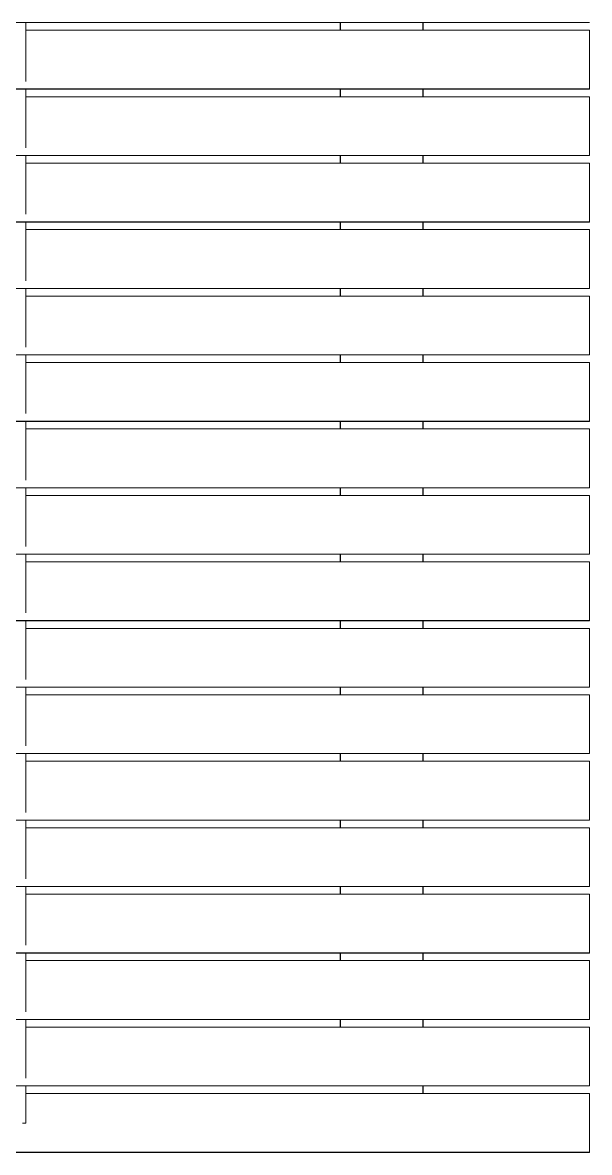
# Model space of a CAD drawing. Header units: millimetres. Extents: x 14397 to 67587, y -11631 to -8348.
# Drawn here: x 65453 to 65794, y -10806 to -10126 of the extents above; entities that cross this region are included whole.
import ezdxf

# ---------------------------------------------------------------- set-up
doc = ezdxf.new("R2010")
doc.units = ezdxf.units.MM
doc.header["$MEASUREMENT"] = 0
doc.linetypes.add('Wipeout_Contour', pattern=[1000, 0, -1000])
doc.layers.add('NewA-Ee_25_10-M_WallsExternal', color=7, linetype='Continuous')
doc.layers.add('NewA-Ee_40_20-M_GeneralFFAndEInternalFixed', color=7, linetype='Continuous')

# ---------------------------------------------------------------- blocks, each defined once
blk = doc.blocks.new('Section Elem_107_11', base_point=(55434.36, -115430.84))
at = {"color": 254, "linetype": 'Wipeout_Contour', "lineweight": 0, "ltscale": 265782.993477}
blk.add_wipeout([(65644.36, -10125.54), (65644.36, -10130.12), (65694.36, -10130.12), (65694.36, -10125.54)], dxfattribs=at).dxf.layer = 'NewA-Ee_25_10-M_WallsExternal'
at = {"color": 254, "linetype": 'Wipeout_Contour', "lineweight": 0, "ltscale": 265807.428124}
blk.add_wipeout([(65644.36, -10170.12), (65694.36, -10170.12), (65694.36, -10165.54), (65644.36, -10165.54)], dxfattribs=at).dxf.layer = 'NewA-Ee_25_10-M_WallsExternal'
at = {"color": 254, "linetype": 'Wipeout_Contour', "lineweight": 0, "ltscale": 265831.956827}
blk.add_wipeout([(65644.36, -10205.54), (65644.36, -10210.12), (65694.36, -10210.12), (65694.36, -10205.54)], dxfattribs=at).dxf.layer = 'NewA-Ee_25_10-M_WallsExternal'
at = {"color": 254, "linetype": 'Wipeout_Contour', "lineweight": 0, "ltscale": 265856.579566}
blk.add_wipeout([(65644.36, -10250.12), (65694.36, -10250.12), (65694.36, -10245.54), (65644.36, -10245.54)], dxfattribs=at).dxf.layer = 'NewA-Ee_25_10-M_WallsExternal'
at = {"color": 254, "linetype": 'Wipeout_Contour', "lineweight": 0, "ltscale": 265881.296308}
blk.add_wipeout([(65644.36, -10290.12), (65694.36, -10290.12), (65694.36, -10285.54), (65644.36, -10285.54)], dxfattribs=at).dxf.layer = 'NewA-Ee_25_10-M_WallsExternal'
at = {"color": 254, "linetype": 'Wipeout_Contour', "lineweight": 0, "ltscale": 265906.10702}
blk.add_wipeout([(65644.36, -10330.12), (65694.36, -10330.12), (65694.36, -10325.54), (65644.36, -10325.54)], dxfattribs=at).dxf.layer = 'NewA-Ee_25_10-M_WallsExternal'
at = {"color": 254, "linetype": 'Wipeout_Contour', "lineweight": 0, "ltscale": 265931.01169}
blk.add_wipeout([(65644.36, -10365.54), (65644.36, -10370.12), (65694.36, -10370.12), (65694.36, -10365.54)], dxfattribs=at).dxf.layer = 'NewA-Ee_25_10-M_WallsExternal'
at = {"color": 254, "linetype": 'Wipeout_Contour', "lineweight": 0, "ltscale": 265956.010284}
blk.add_wipeout([(65644.36, -10410.12), (65694.36, -10410.12), (65694.36, -10405.54), (65644.36, -10405.54)], dxfattribs=at).dxf.layer = 'NewA-Ee_25_10-M_WallsExternal'
at = {"color": 254, "linetype": 'Wipeout_Contour', "lineweight": 0, "ltscale": 265981.10277}
blk.add_wipeout([(65644.36, -10445.54), (65644.36, -10450.12), (65694.36, -10450.12), (65694.36, -10445.54)], dxfattribs=at).dxf.layer = 'NewA-Ee_25_10-M_WallsExternal'
at = {"color": 254, "linetype": 'Wipeout_Contour', "lineweight": 0, "ltscale": 266006.289134}
blk.add_wipeout([(65644.36, -10490.12), (65694.36, -10490.12), (65694.36, -10485.54), (65644.36, -10485.54)], dxfattribs=at).dxf.layer = 'NewA-Ee_25_10-M_WallsExternal'
at = {"color": 254, "linetype": 'Wipeout_Contour', "lineweight": 0, "ltscale": 266031.569336}
blk.add_wipeout([(65644.36, -10525.54), (65644.36, -10530.12), (65694.36, -10530.12), (65694.36, -10525.54)], dxfattribs=at).dxf.layer = 'NewA-Ee_25_10-M_WallsExternal'
at = {"color": 254, "linetype": 'Wipeout_Contour', "lineweight": 0, "ltscale": 266056.943356}
blk.add_wipeout([(65644.36, -10565.54), (65644.36, -10570.12), (65694.36, -10570.12), (65694.36, -10565.54)], dxfattribs=at).dxf.layer = 'NewA-Ee_25_10-M_WallsExternal'
at = {"color": 254, "linetype": 'Wipeout_Contour', "lineweight": 0, "ltscale": 266082.411167}
blk.add_wipeout([(65644.36, -10605.54), (65644.36, -10610.12), (65694.36, -10610.12), (65694.36, -10605.54)], dxfattribs=at).dxf.layer = 'NewA-Ee_25_10-M_WallsExternal'
at = {"color": 254, "linetype": 'Wipeout_Contour', "lineweight": 0, "ltscale": 266107.972748}
blk.add_wipeout([(65644.36, -10645.54), (65644.36, -10650.12), (65694.36, -10650.12), (65694.36, -10645.54)], dxfattribs=at).dxf.layer = 'NewA-Ee_25_10-M_WallsExternal'
at = {"color": 254, "linetype": 'Wipeout_Contour', "lineweight": 0, "ltscale": 266133.628067}
blk.add_wipeout([(65644.36, -10685.54), (65644.36, -10690.12), (65694.36, -10690.12), (65694.36, -10685.54)], dxfattribs=at).dxf.layer = 'NewA-Ee_25_10-M_WallsExternal'
at = {"color": 254, "linetype": 'Wipeout_Contour', "lineweight": 0, "ltscale": 266159.377089}
blk.add_wipeout([(65644.36, -10725.54), (65644.36, -10730.12), (65694.36, -10730.12), (65694.36, -10725.54)], dxfattribs=at).dxf.layer = 'NewA-Ee_25_10-M_WallsExternal'
at = {"color": 254, "linetype": 'Wipeout_Contour', "lineweight": 0, "ltscale": 265812.219365}
blk.add_wipeout([(65455.36, -10765.54), (65455.36, -10770.12), (65694.36, -10770.12), (65694.36, -10765.54)], dxfattribs=at).dxf.layer = 'NewA-Ee_25_10-M_WallsExternal'
at = {"layer": 'NewA-Ee_25_10-M_WallsExternal', "linetype": 'Continuous'}
for p, q in [((65694.36, -10130.12), (65694.36, -10125.54)), ((65694.36, -10170.12), (65694.36, -10165.54)), ((65694.36, -10210.12), (65694.36, -10205.54)), ((65694.36, -10250.12), (65694.36, -10245.54)), ((65694.36, -10290.12), (65694.36, -10285.54)), ((65694.36, -10330.12), (65694.36, -10325.54)), ((65694.36, -10370.12), (65694.36, -10365.54)), ((65694.36, -10410.12), (65694.36, -10405.54)), ((65694.36, -10450.12), (65694.36, -10445.54)), ((65694.36, -10490.12), (65694.36, -10485.54)), ((65694.36, -10530.12), (65694.36, -10525.54)), ((65694.36, -10570.12), (65694.36, -10565.54)), ((65694.36, -10610.12), (65694.36, -10605.54)), ((65694.36, -10650.12), (65694.36, -10645.54)), ((65694.36, -10690.12), (65694.36, -10685.54)), ((65694.36, -10730.12), (65694.36, -10725.54)), ((65694.36, -10770.12), (65694.36, -10765.54))]:
    blk.add_line(p, q, dxfattribs=at)
at = {"color": 254, "linetype": 'Wipeout_Contour', "lineweight": 0, "ltscale": 265310.594879}
blk.add_wipeout([(65455.36, -10130.12), (65644.36, -10130.12), (65644.36, -10125.54), (65455.36, -10125.54)], dxfattribs=at).dxf.layer = 'NewA-Ee_25_10-M_WallsExternal'
at = {"color": 254, "linetype": 'Wipeout_Contour', "lineweight": 0, "ltscale": 265335.073078}
blk.add_wipeout([(65455.36, -10170.12), (65644.36, -10170.12), (65644.36, -10165.54), (65455.36, -10165.54)], dxfattribs=at).dxf.layer = 'NewA-Ee_25_10-M_WallsExternal'
at = {"color": 254, "linetype": 'Wipeout_Contour', "lineweight": 0, "ltscale": 265359.645496}
blk.add_wipeout([(65644.36, -10205.54), (65455.36, -10205.54), (65455.36, -10210.12), (65644.36, -10210.12)], dxfattribs=at).dxf.layer = 'NewA-Ee_25_10-M_WallsExternal'
at = {"color": 254, "linetype": 'Wipeout_Contour', "lineweight": 0, "ltscale": 265384.312096}
blk.add_wipeout([(65455.36, -10250.12), (65644.36, -10250.12), (65644.36, -10245.54), (65455.36, -10245.54)], dxfattribs=at).dxf.layer = 'NewA-Ee_25_10-M_WallsExternal'
at = {"color": 254, "linetype": 'Wipeout_Contour', "lineweight": 0, "ltscale": 265409.072863}
blk.add_wipeout([(65455.36, -10290.12), (65644.36, -10290.12), (65644.36, -10285.54), (65455.36, -10285.54)], dxfattribs=at).dxf.layer = 'NewA-Ee_25_10-M_WallsExternal'
at = {"color": 254, "linetype": 'Wipeout_Contour', "lineweight": 0, "ltscale": 265433.927771}
blk.add_wipeout([(65455.36, -10330.12), (65644.36, -10330.12), (65644.36, -10325.54), (65455.36, -10325.54)], dxfattribs=at).dxf.layer = 'NewA-Ee_25_10-M_WallsExternal'
at = {"color": 254, "linetype": 'Wipeout_Contour', "lineweight": 0, "ltscale": 265458.876781}
blk.add_wipeout([(65644.36, -10365.54), (65455.36, -10365.54), (65455.36, -10370.12), (65644.36, -10370.12)], dxfattribs=at).dxf.layer = 'NewA-Ee_25_10-M_WallsExternal'
at = {"color": 254, "linetype": 'Wipeout_Contour', "lineweight": 0, "ltscale": 265483.919877}
blk.add_wipeout([(65455.36, -10410.12), (65644.36, -10410.12), (65644.36, -10405.54), (65455.36, -10405.54)], dxfattribs=at).dxf.layer = 'NewA-Ee_25_10-M_WallsExternal'
at = {"color": 254, "linetype": 'Wipeout_Contour', "lineweight": 0, "ltscale": 265509.057026}
blk.add_wipeout([(65644.36, -10445.54), (65455.36, -10445.54), (65455.36, -10450.12), (65644.36, -10450.12)], dxfattribs=at).dxf.layer = 'NewA-Ee_25_10-M_WallsExternal'
at = {"color": 254, "linetype": 'Wipeout_Contour', "lineweight": 0, "ltscale": 265534.288208}
blk.add_wipeout([(65644.36, -10485.54), (65455.36, -10485.54), (65455.36, -10490.12), (65644.36, -10490.12)], dxfattribs=at).dxf.layer = 'NewA-Ee_25_10-M_WallsExternal'
at = {"color": 254, "linetype": 'Wipeout_Contour', "lineweight": 0, "ltscale": 265559.61339}
blk.add_wipeout([(65644.36, -10525.54), (65455.36, -10525.54), (65455.36, -10530.12), (65644.36, -10530.12)], dxfattribs=at).dxf.layer = 'NewA-Ee_25_10-M_WallsExternal'
at = {"color": 254, "linetype": 'Wipeout_Contour', "lineweight": 0, "ltscale": 265585.032558}
blk.add_wipeout([(65455.36, -10565.54), (65455.36, -10570.12), (65644.36, -10570.12), (65644.36, -10565.54)], dxfattribs=at).dxf.layer = 'NewA-Ee_25_10-M_WallsExternal'
at = {"color": 254, "linetype": 'Wipeout_Contour', "lineweight": 0, "ltscale": 265610.545626}
blk.add_wipeout([(65455.36, -10610.12), (65644.36, -10610.12), (65644.36, -10605.54), (65455.36, -10605.54)], dxfattribs=at).dxf.layer = 'NewA-Ee_25_10-M_WallsExternal'
at = {"color": 254, "linetype": 'Wipeout_Contour', "lineweight": 0, "ltscale": 265636.152658}
blk.add_wipeout([(65455.36, -10650.12), (65644.36, -10650.12), (65644.36, -10645.54), (65455.36, -10645.54)], dxfattribs=at).dxf.layer = 'NewA-Ee_25_10-M_WallsExternal'
at = {"color": 254, "linetype": 'Wipeout_Contour', "lineweight": 0, "ltscale": 265661.85359}
blk.add_wipeout([(65455.36, -10690.12), (65644.36, -10690.12), (65644.36, -10685.54), (65455.36, -10685.54)], dxfattribs=at).dxf.layer = 'NewA-Ee_25_10-M_WallsExternal'
at = {"color": 254, "linetype": 'Wipeout_Contour', "lineweight": 0, "ltscale": 265687.648382}
blk.add_wipeout([(65455.36, -10730.12), (65644.36, -10730.12), (65644.36, -10725.54), (65455.36, -10725.54)], dxfattribs=at).dxf.layer = 'NewA-Ee_25_10-M_WallsExternal'
at = {"layer": 'NewA-Ee_25_10-M_WallsExternal', "linetype": 'Continuous'}
for p, q in [((65644.36, -10125.54), (65644.36, -10130.12)), ((65644.36, -10165.54), (65644.36, -10170.12)), ((65644.36, -10205.54), (65644.36, -10210.12)), ((65644.36, -10245.54), (65644.36, -10250.12)), ((65644.36, -10285.54), (65644.36, -10290.12)), ((65644.36, -10325.54), (65644.36, -10330.12)), ((65644.36, -10365.54), (65644.36, -10370.12)), ((65644.36, -10405.54), (65644.36, -10410.12)), ((65644.36, -10445.54), (65644.36, -10450.12)), ((65644.36, -10485.54), (65644.36, -10490.12)), ((65644.36, -10525.54), (65644.36, -10530.12)), ((65644.36, -10565.54), (65644.36, -10570.12)), ((65644.36, -10605.54), (65644.36, -10610.12)), ((65644.36, -10645.54), (65644.36, -10650.12)), ((65644.36, -10685.54), (65644.36, -10690.12)), ((65644.36, -10725.54), (65644.36, -10730.12))]:
    blk.add_line(p, q, dxfattribs=at)
blk = doc.blocks.new('Section Elem_111_11', base_point=(55434.36, -115430.84))
at = {"color": 254, "linetype": 'Wipeout_Contour', "lineweight": 0, "ltscale": 264945.587754}
blk.add_wipeout([(65454.86, -10161.73), (65455.36, -10160.87), (65455.36, -10125.54), (65454.86, -10125.54)], dxfattribs=at).dxf.layer = 'NewA-Ee_40_20-M_GeneralFFAndEInternalFixed'
at = {"color": 254, "linetype": 'Wipeout_Contour', "lineweight": 0, "ltscale": 264970.137266}
blk.add_wipeout([(65454.86, -10201.73), (65455.36, -10200.87), (65455.36, -10165.54), (65454.86, -10165.54)], dxfattribs=at).dxf.layer = 'NewA-Ee_40_20-M_GeneralFFAndEInternalFixed'
at = {"color": 254, "linetype": 'Wipeout_Contour', "lineweight": 0, "ltscale": 264994.781107}
blk.add_wipeout([(65454.86, -10205.54), (65454.86, -10241.73), (65455.36, -10240.87), (65455.36, -10205.54)], dxfattribs=at).dxf.layer = 'NewA-Ee_40_20-M_GeneralFFAndEInternalFixed'
at = {"color": 254, "linetype": 'Wipeout_Contour', "lineweight": 0, "ltscale": 265019.519253}
blk.add_wipeout([(65455.36, -10245.54), (65454.86, -10245.54), (65454.86, -10281.73), (65455.36, -10280.87)], dxfattribs=at).dxf.layer = 'NewA-Ee_40_20-M_GeneralFFAndEInternalFixed'
at = {"color": 254, "linetype": 'Wipeout_Contour', "lineweight": 0, "ltscale": 265044.351677}
blk.add_wipeout([(65454.86, -10285.54), (65454.86, -10321.73), (65455.36, -10320.87), (65455.36, -10285.54)], dxfattribs=at).dxf.layer = 'NewA-Ee_40_20-M_GeneralFFAndEInternalFixed'
at = {"color": 254, "linetype": 'Wipeout_Contour', "lineweight": 0, "ltscale": 265069.278364}
blk.add_wipeout([(65454.86, -10361.73), (65455.36, -10360.87), (65455.36, -10325.54), (65454.86, -10325.54)], dxfattribs=at).dxf.layer = 'NewA-Ee_40_20-M_GeneralFFAndEInternalFixed'
at = {"color": 254, "linetype": 'Wipeout_Contour', "lineweight": 0, "ltscale": 265094.299266}
blk.add_wipeout([(65454.86, -10365.54), (65454.86, -10401.73), (65455.36, -10400.87), (65455.36, -10365.54)], dxfattribs=at).dxf.layer = 'NewA-Ee_40_20-M_GeneralFFAndEInternalFixed'
at = {"color": 254, "linetype": 'Wipeout_Contour', "lineweight": 0, "ltscale": 265119.41437}
blk.add_wipeout([(65454.86, -10405.54), (65454.86, -10441.73), (65455.36, -10440.87), (65455.36, -10405.54)], dxfattribs=at).dxf.layer = 'NewA-Ee_40_20-M_GeneralFFAndEInternalFixed'
at = {"color": 254, "linetype": 'Wipeout_Contour', "lineweight": 0, "ltscale": 265144.623643}
blk.add_wipeout([(65454.86, -10481.73), (65455.36, -10480.87), (65455.36, -10445.54), (65454.86, -10445.54)], dxfattribs=at).dxf.layer = 'NewA-Ee_40_20-M_GeneralFFAndEInternalFixed'
at = {"color": 254, "linetype": 'Wipeout_Contour', "lineweight": 0, "ltscale": 265169.927062}
blk.add_wipeout([(65454.86, -10521.73), (65455.36, -10520.87), (65455.36, -10485.54), (65454.86, -10485.54)], dxfattribs=at).dxf.layer = 'NewA-Ee_40_20-M_GeneralFFAndEInternalFixed'
at = {"color": 254, "linetype": 'Wipeout_Contour', "lineweight": 0, "ltscale": 265195.324598}
blk.add_wipeout([(65454.86, -10561.73), (65455.36, -10560.87), (65455.36, -10525.54), (65454.86, -10525.54)], dxfattribs=at).dxf.layer = 'NewA-Ee_40_20-M_GeneralFFAndEInternalFixed'
at = {"color": 254, "linetype": 'Wipeout_Contour', "lineweight": 0, "ltscale": 265220.816237}
blk.add_wipeout([(65454.86, -10601.73), (65455.36, -10600.87), (65455.36, -10565.54), (65454.86, -10565.54)], dxfattribs=at).dxf.layer = 'NewA-Ee_40_20-M_GeneralFFAndEInternalFixed'
at = {"color": 254, "linetype": 'Wipeout_Contour', "lineweight": 0, "ltscale": 265246.401881}
blk.add_wipeout([(65454.86, -10605.54), (65454.86, -10641.73), (65455.36, -10640.87), (65455.36, -10605.54)], dxfattribs=at).dxf.layer = 'NewA-Ee_40_20-M_GeneralFFAndEInternalFixed'
at = {"color": 254, "linetype": 'Wipeout_Contour', "lineweight": 0, "ltscale": 265272.081613}
blk.add_wipeout([(65454.86, -10645.54), (65454.86, -10681.73), (65455.36, -10680.87), (65455.36, -10645.54)], dxfattribs=at).dxf.layer = 'NewA-Ee_40_20-M_GeneralFFAndEInternalFixed'
at = {"color": 254, "linetype": 'Wipeout_Contour', "lineweight": 0, "ltscale": 265297.855352}
blk.add_wipeout([(65454.86, -10685.54), (65454.86, -10721.73), (65455.36, -10720.87), (65455.36, -10685.54)], dxfattribs=at).dxf.layer = 'NewA-Ee_40_20-M_GeneralFFAndEInternalFixed'
at = {"color": 254, "linetype": 'Wipeout_Contour', "lineweight": 0, "ltscale": 265323.723073}
blk.add_wipeout([(65454.86, -10725.54), (65454.86, -10761.73), (65455.36, -10760.87), (65455.36, -10725.54)], dxfattribs=at).dxf.layer = 'NewA-Ee_40_20-M_GeneralFFAndEInternalFixed'
at = {"color": 254, "linetype": 'Wipeout_Contour', "lineweight": 0, "ltscale": 265345.316842}
blk.add_wipeout([(65454.86, -10765.54), (65454.86, -10787.87), (65455.36, -10787.87), (65455.36, -10765.54)], dxfattribs=at).dxf.layer = 'NewA-Ee_40_20-M_GeneralFFAndEInternalFixed'
at = {"color": 254, "linetype": 'Wipeout_Contour', "lineweight": 0, "ltscale": 264939.658524}
blk.add_wipeout([(65453.36, -10125.54), (65453.36, -10160.87), (65453.86, -10161.73), (65453.86, -10125.54)], dxfattribs=at).dxf.layer = 'NewA-Ee_40_20-M_GeneralFFAndEInternalFixed'
at = {"color": 254, "linetype": 'Wipeout_Contour', "lineweight": 0, "ltscale": 264964.208586}
blk.add_wipeout([(65453.36, -10165.54), (65453.36, -10200.87), (65453.86, -10201.73), (65453.86, -10165.54)], dxfattribs=at).dxf.layer = 'NewA-Ee_40_20-M_GeneralFFAndEInternalFixed'
at = {"color": 254, "linetype": 'Wipeout_Contour', "lineweight": 0, "ltscale": 264988.852978}
blk.add_wipeout([(65453.36, -10240.87), (65453.86, -10241.73), (65453.86, -10205.54), (65453.36, -10205.54)], dxfattribs=at).dxf.layer = 'NewA-Ee_40_20-M_GeneralFFAndEInternalFixed'
at = {"color": 254, "linetype": 'Wipeout_Contour', "lineweight": 0, "ltscale": 265013.591677}
blk.add_wipeout([(65453.86, -10245.54), (65453.36, -10245.54), (65453.36, -10280.87), (65453.86, -10281.73)], dxfattribs=at).dxf.layer = 'NewA-Ee_40_20-M_GeneralFFAndEInternalFixed'
at = {"color": 254, "linetype": 'Wipeout_Contour', "lineweight": 0, "ltscale": 265038.424657}
blk.add_wipeout([(65453.86, -10285.54), (65453.36, -10285.54), (65453.36, -10320.87), (65453.86, -10321.73)], dxfattribs=at).dxf.layer = 'NewA-Ee_40_20-M_GeneralFFAndEInternalFixed'
at = {"color": 254, "linetype": 'Wipeout_Contour', "lineweight": 0, "ltscale": 265063.351897}
blk.add_wipeout([(65453.36, -10325.54), (65453.36, -10360.87), (65453.86, -10361.73), (65453.86, -10325.54)], dxfattribs=at).dxf.layer = 'NewA-Ee_40_20-M_GeneralFFAndEInternalFixed'
at = {"color": 254, "linetype": 'Wipeout_Contour', "lineweight": 0, "ltscale": 265088.373362}
blk.add_wipeout([(65453.36, -10400.87), (65453.86, -10401.73), (65453.86, -10365.54), (65453.36, -10365.54)], dxfattribs=at).dxf.layer = 'NewA-Ee_40_20-M_GeneralFFAndEInternalFixed'
at = {"color": 254, "linetype": 'Wipeout_Contour', "lineweight": 0, "ltscale": 265113.489028}
blk.add_wipeout([(65453.36, -10440.87), (65453.86, -10441.73), (65453.86, -10405.54), (65453.36, -10405.54)], dxfattribs=at).dxf.layer = 'NewA-Ee_40_20-M_GeneralFFAndEInternalFixed'
at = {"color": 254, "linetype": 'Wipeout_Contour', "lineweight": 0, "ltscale": 265138.698864}
blk.add_wipeout([(65453.36, -10480.87), (65453.86, -10481.73), (65453.86, -10445.54), (65453.36, -10445.54)], dxfattribs=at).dxf.layer = 'NewA-Ee_40_20-M_GeneralFFAndEInternalFixed'
at = {"color": 254, "linetype": 'Wipeout_Contour', "lineweight": 0, "ltscale": 265164.002848}
blk.add_wipeout([(65453.36, -10520.87), (65453.86, -10521.73), (65453.86, -10485.54), (65453.36, -10485.54)], dxfattribs=at).dxf.layer = 'NewA-Ee_40_20-M_GeneralFFAndEInternalFixed'
at = {"color": 254, "linetype": 'Wipeout_Contour', "lineweight": 0, "ltscale": 265189.400962}
blk.add_wipeout([(65453.36, -10525.54), (65453.36, -10560.87), (65453.86, -10561.73), (65453.86, -10525.54)], dxfattribs=at).dxf.layer = 'NewA-Ee_40_20-M_GeneralFFAndEInternalFixed'
at = {"color": 254, "linetype": 'Wipeout_Contour', "lineweight": 0, "ltscale": 265214.893156}
blk.add_wipeout([(65453.36, -10565.54), (65453.36, -10600.87), (65453.86, -10601.73), (65453.86, -10565.54)], dxfattribs=at).dxf.layer = 'NewA-Ee_40_20-M_GeneralFFAndEInternalFixed'
at = {"color": 254, "linetype": 'Wipeout_Contour', "lineweight": 0, "ltscale": 265240.479467}
blk.add_wipeout([(65453.36, -10640.87), (65453.86, -10641.73), (65453.86, -10605.54), (65453.36, -10605.54)], dxfattribs=at).dxf.layer = 'NewA-Ee_40_20-M_GeneralFFAndEInternalFixed'
at = {"color": 254, "linetype": 'Wipeout_Contour', "lineweight": 0, "ltscale": 265266.159769}
blk.add_wipeout([(65453.86, -10645.54), (65453.36, -10645.54), (65453.36, -10680.87), (65453.86, -10681.73)], dxfattribs=at).dxf.layer = 'NewA-Ee_40_20-M_GeneralFFAndEInternalFixed'
at = {"color": 254, "linetype": 'Wipeout_Contour', "lineweight": 0, "ltscale": 265291.93409}
blk.add_wipeout([(65453.36, -10685.54), (65453.36, -10720.87), (65453.86, -10721.73), (65453.86, -10685.54)], dxfattribs=at).dxf.layer = 'NewA-Ee_40_20-M_GeneralFFAndEInternalFixed'
at = {"color": 254, "linetype": 'Wipeout_Contour', "lineweight": 0, "ltscale": 265317.802381}
blk.add_wipeout([(65453.86, -10725.54), (65453.36, -10725.54), (65453.36, -10760.87), (65453.86, -10761.73)], dxfattribs=at).dxf.layer = 'NewA-Ee_40_20-M_GeneralFFAndEInternalFixed'
at = {"color": 254, "linetype": 'Wipeout_Contour', "lineweight": 0, "ltscale": 265339.396588}
blk.add_wipeout([(65453.86, -10765.54), (65453.36, -10765.54), (65453.36, -10787.87), (65453.86, -10787.87)], dxfattribs=at).dxf.layer = 'NewA-Ee_40_20-M_GeneralFFAndEInternalFixed'
at = {"color": 254, "linetype": 'Wipeout_Contour', "lineweight": 0, "ltscale": 264942.759657}
blk.add_wipeout([(65453.86, -10161.73), (65454.86, -10161.73), (65454.86, -10125.54), (65453.86, -10125.54)], dxfattribs=at).dxf.layer = 'NewA-Ee_40_20-M_GeneralFFAndEInternalFixed'
at = {"color": 254, "linetype": 'Wipeout_Contour', "lineweight": 0, "ltscale": 264967.309966}
blk.add_wipeout([(65453.86, -10165.54), (65453.86, -10201.73), (65454.86, -10201.73), (65454.86, -10165.54)], dxfattribs=at).dxf.layer = 'NewA-Ee_40_20-M_GeneralFFAndEInternalFixed'
at = {"color": 254, "linetype": 'Wipeout_Contour', "lineweight": 0, "ltscale": 264991.954607}
blk.add_wipeout([(65453.86, -10241.73), (65454.86, -10241.73), (65454.86, -10205.54), (65453.86, -10205.54)], dxfattribs=at).dxf.layer = 'NewA-Ee_40_20-M_GeneralFFAndEInternalFixed'
at = {"color": 254, "linetype": 'Wipeout_Contour', "lineweight": 0, "ltscale": 265016.693553}
blk.add_wipeout([(65453.86, -10281.73), (65454.86, -10281.73), (65454.86, -10245.54), (65453.86, -10245.54)], dxfattribs=at).dxf.layer = 'NewA-Ee_40_20-M_GeneralFFAndEInternalFixed'
at = {"color": 254, "linetype": 'Wipeout_Contour', "lineweight": 0, "ltscale": 265041.52678}
blk.add_wipeout([(65453.86, -10321.73), (65454.86, -10321.73), (65454.86, -10285.54), (65453.86, -10285.54)], dxfattribs=at).dxf.layer = 'NewA-Ee_40_20-M_GeneralFFAndEInternalFixed'
at = {"color": 254, "linetype": 'Wipeout_Contour', "lineweight": 0, "ltscale": 265066.454273}
blk.add_wipeout([(65453.86, -10361.73), (65454.86, -10361.73), (65454.86, -10325.54), (65453.86, -10325.54)], dxfattribs=at).dxf.layer = 'NewA-Ee_40_20-M_GeneralFFAndEInternalFixed'
at = {"color": 254, "linetype": 'Wipeout_Contour', "lineweight": 0, "ltscale": 265091.475979}
blk.add_wipeout([(65453.86, -10365.54), (65453.86, -10401.73), (65454.86, -10401.73), (65454.86, -10365.54)], dxfattribs=at).dxf.layer = 'NewA-Ee_40_20-M_GeneralFFAndEInternalFixed'
at = {"color": 254, "linetype": 'Wipeout_Contour', "lineweight": 0, "ltscale": 265116.591884}
blk.add_wipeout([(65453.86, -10441.73), (65454.86, -10441.73), (65454.86, -10405.54), (65453.86, -10405.54)], dxfattribs=at).dxf.layer = 'NewA-Ee_40_20-M_GeneralFFAndEInternalFixed'
at = {"color": 254, "linetype": 'Wipeout_Contour', "lineweight": 0, "ltscale": 265141.801963}
blk.add_wipeout([(65453.86, -10481.73), (65454.86, -10481.73), (65454.86, -10445.54), (65453.86, -10445.54)], dxfattribs=at).dxf.layer = 'NewA-Ee_40_20-M_GeneralFFAndEInternalFixed'
at = {"color": 254, "linetype": 'Wipeout_Contour', "lineweight": 0, "ltscale": 265167.106187}
blk.add_wipeout([(65453.86, -10521.73), (65454.86, -10521.73), (65454.86, -10485.54), (65453.86, -10485.54)], dxfattribs=at).dxf.layer = 'NewA-Ee_40_20-M_GeneralFFAndEInternalFixed'
at = {"color": 254, "linetype": 'Wipeout_Contour', "lineweight": 0, "ltscale": 265192.504538}
blk.add_wipeout([(65453.86, -10525.54), (65453.86, -10561.73), (65454.86, -10561.73), (65454.86, -10525.54)], dxfattribs=at).dxf.layer = 'NewA-Ee_40_20-M_GeneralFFAndEInternalFixed'
at = {"color": 254, "linetype": 'Wipeout_Contour', "lineweight": 0, "ltscale": 265217.996981}
blk.add_wipeout([(65453.86, -10601.73), (65454.86, -10601.73), (65454.86, -10565.54), (65453.86, -10565.54)], dxfattribs=at).dxf.layer = 'NewA-Ee_40_20-M_GeneralFFAndEInternalFixed'
at = {"color": 254, "linetype": 'Wipeout_Contour', "lineweight": 0, "ltscale": 265243.583482}
blk.add_wipeout([(65453.86, -10605.54), (65453.86, -10641.73), (65454.86, -10641.73), (65454.86, -10605.54)], dxfattribs=at).dxf.layer = 'NewA-Ee_40_20-M_GeneralFFAndEInternalFixed'
at = {"color": 254, "linetype": 'Wipeout_Contour', "lineweight": 0, "ltscale": 265269.26402}
blk.add_wipeout([(65453.86, -10645.54), (65453.86, -10681.73), (65454.86, -10681.73), (65454.86, -10645.54)], dxfattribs=at).dxf.layer = 'NewA-Ee_40_20-M_GeneralFFAndEInternalFixed'
at = {"color": 254, "linetype": 'Wipeout_Contour', "lineweight": 0, "ltscale": 265295.038569}
blk.add_wipeout([(65453.86, -10685.54), (65453.86, -10721.73), (65454.86, -10721.73), (65454.86, -10685.54)], dxfattribs=at).dxf.layer = 'NewA-Ee_40_20-M_GeneralFFAndEInternalFixed'
at = {"color": 254, "linetype": 'Wipeout_Contour', "lineweight": 0, "ltscale": 265320.907102}
blk.add_wipeout([(65453.86, -10725.54), (65453.86, -10761.73), (65454.86, -10761.73), (65454.86, -10725.54)], dxfattribs=at).dxf.layer = 'NewA-Ee_40_20-M_GeneralFFAndEInternalFixed'
at = {"color": 254, "linetype": 'Wipeout_Contour', "lineweight": 0, "ltscale": 265342.356692}
blk.add_wipeout([(65453.86, -10787.87), (65454.86, -10787.87), (65454.86, -10765.54), (65453.86, -10765.54)], dxfattribs=at).dxf.layer = 'NewA-Ee_40_20-M_GeneralFFAndEInternalFixed'
at = {"color": 254, "linetype": 'Wipeout_Contour', "lineweight": 0, "ltscale": 262916.344171}
blk.add_wipeout([(64094.36, -10125.54), (65794.36, -10125.54), (65794.36, -10125.47), (64094.36, -10125.47)], dxfattribs=at).dxf.layer = 'NewA-Ee_40_20-M_GeneralFFAndEInternalFixed'
at = {"color": 254, "linetype": 'Wipeout_Contour', "lineweight": 0, "ltscale": 1051725.313881881}
blk.add_wipeout([(64433.36, -10130.12), (64094.36, -10130.12), (64094.36, -10165.47), (65794.36, -10165.47), (65794.36, -10130.12), (65455.36, -10130.12), (65455.36, -10160.87), (65454.86, -10161.73), (65453.86, -10161.73), (65453.36, -10160.87), (65453.36, -10130.12), (64435.36, -10130.12), (64435.36, -10160.87), (64434.86, -10161.73), (64433.86, -10161.73), (64433.36, -10160.87)], dxfattribs=at).dxf.layer = 'NewA-Ee_40_20-M_GeneralFFAndEInternalFixed'
at = {"color": 254, "linetype": 'Wipeout_Contour', "lineweight": 0, "ltscale": 1051824.338532877}
blk.add_wipeout([(64094.36, -10205.47), (65794.36, -10205.47), (65794.36, -10170.12), (65455.36, -10170.12), (65455.36, -10200.87), (65454.86, -10201.73), (65453.86, -10201.73), (65453.36, -10200.87), (65453.36, -10170.12), (64435.36, -10170.12), (64435.36, -10200.87), (64434.86, -10201.73), (64433.86, -10201.73), (64433.36, -10200.87), (64433.36, -10170.12), (64094.36, -10170.12)], dxfattribs=at).dxf.layer = 'NewA-Ee_40_20-M_GeneralFFAndEInternalFixed'
at = {"color": 254, "linetype": 'Wipeout_Contour', "lineweight": 0, "ltscale": 1051923.743273737}
blk.add_wipeout([(64094.36, -10210.12), (64094.36, -10245.47), (65794.36, -10245.47), (65794.36, -10210.12), (65455.36, -10210.12), (65455.36, -10240.87), (65454.86, -10241.73), (65453.86, -10241.73), (65453.36, -10240.87), (65453.36, -10210.12), (64435.36, -10210.12), (64435.36, -10240.87), (64434.86, -10241.73), (64433.86, -10241.73), (64433.36, -10240.87), (64433.36, -10210.12)], dxfattribs=at).dxf.layer = 'NewA-Ee_40_20-M_GeneralFFAndEInternalFixed'
at = {"color": 254, "linetype": 'Wipeout_Contour', "lineweight": 0, "ltscale": 1052023.527996684}
blk.add_wipeout([(64094.36, -10250.12), (64094.36, -10285.47), (65794.36, -10285.47), (65794.36, -10250.12), (65455.36, -10250.12), (65455.36, -10280.87), (65454.86, -10281.73), (65453.86, -10281.73), (65453.36, -10280.87), (65453.36, -10250.12), (64435.36, -10250.12), (64435.36, -10280.87), (64434.86, -10281.73), (64433.86, -10281.73), (64433.36, -10280.87), (64433.36, -10250.12)], dxfattribs=at).dxf.layer = 'NewA-Ee_40_20-M_GeneralFFAndEInternalFixed'
at = {"color": 254, "linetype": 'Wipeout_Contour', "lineweight": 0, "ltscale": 1052123.692593568}
blk.add_wipeout([(64094.36, -10325.47), (65794.36, -10325.47), (65794.36, -10290.12), (65455.36, -10290.12), (65455.36, -10320.87), (65454.86, -10321.73), (65453.86, -10321.73), (65453.36, -10320.87), (65453.36, -10290.12), (64435.36, -10290.12), (64435.36, -10320.87), (64434.86, -10321.73), (64433.86, -10321.73), (64433.36, -10320.87), (64433.36, -10290.12), (64094.36, -10290.12)], dxfattribs=at).dxf.layer = 'NewA-Ee_40_20-M_GeneralFFAndEInternalFixed'
at = {"color": 254, "linetype": 'Wipeout_Contour', "lineweight": 0, "ltscale": 1052224.236955867}
blk.add_wipeout([(64433.36, -10330.12), (64094.36, -10330.12), (64094.36, -10365.47), (65794.36, -10365.47), (65794.36, -10330.12), (65455.36, -10330.12), (65455.36, -10360.87), (65454.86, -10361.73), (65453.86, -10361.73), (65453.36, -10360.87), (65453.36, -10330.12), (64435.36, -10330.12), (64435.36, -10360.87), (64434.86, -10361.73), (64433.86, -10361.73), (64433.36, -10360.87)], dxfattribs=at).dxf.layer = 'NewA-Ee_40_20-M_GeneralFFAndEInternalFixed'
at = {"color": 254, "linetype": 'Wipeout_Contour', "lineweight": 0, "ltscale": 1052325.160974693}
blk.add_wipeout([(64094.36, -10370.12), (64094.36, -10405.47), (65794.36, -10405.47), (65794.36, -10370.12), (65455.36, -10370.12), (65455.36, -10400.87), (65454.86, -10401.73), (65453.86, -10401.73), (65453.36, -10400.87), (65453.36, -10370.12), (64435.36, -10370.12), (64435.36, -10400.87), (64434.86, -10401.73), (64433.86, -10401.73), (64433.36, -10400.87), (64433.36, -10370.12)], dxfattribs=at).dxf.layer = 'NewA-Ee_40_20-M_GeneralFFAndEInternalFixed'
at = {"color": 254, "linetype": 'Wipeout_Contour', "lineweight": 0, "ltscale": 1052426.464540786}
blk.add_wipeout([(64094.36, -10410.12), (64094.36, -10445.47), (65794.36, -10445.47), (65794.36, -10410.12), (65455.36, -10410.12), (65455.36, -10440.87), (65454.86, -10441.73), (65453.86, -10441.73), (65453.36, -10440.87), (65453.36, -10410.12), (64435.36, -10410.12), (64435.36, -10440.87), (64434.86, -10441.73), (64433.86, -10441.73), (64433.36, -10440.87), (64433.36, -10410.12)], dxfattribs=at).dxf.layer = 'NewA-Ee_40_20-M_GeneralFFAndEInternalFixed'
at = {"color": 254, "linetype": 'Wipeout_Contour', "lineweight": 0, "ltscale": 1052528.147544518}
blk.add_wipeout([(64094.36, -10450.12), (64094.36, -10485.47), (65794.36, -10485.47), (65794.36, -10450.12), (65455.36, -10450.12), (65455.36, -10480.87), (65454.86, -10481.73), (65453.86, -10481.73), (65453.36, -10480.87), (65453.36, -10450.12), (64435.36, -10450.12), (64435.36, -10480.87), (64434.86, -10481.73), (64433.86, -10481.73), (64433.36, -10480.87), (64433.36, -10450.12)], dxfattribs=at).dxf.layer = 'NewA-Ee_40_20-M_GeneralFFAndEInternalFixed'
at = {"color": 254, "linetype": 'Wipeout_Contour', "lineweight": 0, "ltscale": 1052630.209875894}
blk.add_wipeout([(64094.36, -10490.12), (64094.36, -10525.47), (65794.36, -10525.47), (65794.36, -10490.12), (65455.36, -10490.12), (65455.36, -10520.87), (65454.86, -10521.73), (65453.86, -10521.73), (65453.36, -10520.87), (65453.36, -10490.12), (64435.36, -10490.12), (64435.36, -10520.87), (64434.86, -10521.73), (64433.86, -10521.73), (64433.36, -10520.87), (64433.36, -10490.12)], dxfattribs=at).dxf.layer = 'NewA-Ee_40_20-M_GeneralFFAndEInternalFixed'
at = {"color": 254, "linetype": 'Wipeout_Contour', "lineweight": 0, "ltscale": 1052732.651444039}
blk.add_wipeout([(64094.36, -10530.12), (64094.36, -10565.47), (65794.36, -10565.47), (65794.36, -10530.12), (65455.36, -10530.12), (65455.36, -10560.87), (65454.86, -10561.73), (65453.86, -10561.73), (65453.36, -10560.87), (65453.36, -10530.12), (64435.36, -10530.12), (64435.36, -10560.87), (64434.86, -10561.73), (64433.86, -10561.73), (64433.36, -10560.87), (64433.36, -10530.12)], dxfattribs=at).dxf.layer = 'NewA-Ee_40_20-M_GeneralFFAndEInternalFixed'
at = {"color": 254, "linetype": 'Wipeout_Contour', "lineweight": 0, "ltscale": 1052835.472076635}
blk.add_wipeout([(64433.36, -10570.12), (64094.36, -10570.12), (64094.36, -10605.47), (65794.36, -10605.47), (65794.36, -10570.12), (65455.36, -10570.12), (65455.36, -10600.87), (65454.86, -10601.73), (65453.86, -10601.73), (65453.36, -10600.87), (65453.36, -10570.12), (64435.36, -10570.12), (64435.36, -10600.87), (64434.86, -10601.73), (64433.86, -10601.73), (64433.36, -10600.87)], dxfattribs=at).dxf.layer = 'NewA-Ee_40_20-M_GeneralFFAndEInternalFixed'
at = {"color": 254, "linetype": 'Wipeout_Contour', "lineweight": 0, "ltscale": 1052938.671727279}
blk.add_wipeout([(64433.36, -10610.12), (64094.36, -10610.12), (64094.36, -10645.47), (65794.36, -10645.47), (65794.36, -10610.12), (65455.36, -10610.12), (65455.36, -10640.87), (65454.86, -10641.73), (65453.86, -10641.73), (65453.36, -10640.87), (65453.36, -10610.12), (64435.36, -10610.12), (64435.36, -10640.87), (64434.86, -10641.73), (64433.86, -10641.73), (64433.36, -10640.87)], dxfattribs=at).dxf.layer = 'NewA-Ee_40_20-M_GeneralFFAndEInternalFixed'
at = {"color": 254, "linetype": 'Wipeout_Contour', "lineweight": 0, "ltscale": 1053042.250261911}
blk.add_wipeout([(64433.36, -10650.12), (64094.36, -10650.12), (64094.36, -10685.47), (65794.36, -10685.47), (65794.36, -10650.12), (65455.36, -10650.12), (65455.36, -10680.87), (65454.86, -10681.73), (65453.86, -10681.73), (65453.36, -10680.87), (65453.36, -10650.12), (64435.36, -10650.12), (64435.36, -10680.87), (64434.86, -10681.73), (64433.86, -10681.73), (64433.36, -10680.87)], dxfattribs=at).dxf.layer = 'NewA-Ee_40_20-M_GeneralFFAndEInternalFixed'
at = {"color": 254, "linetype": 'Wipeout_Contour', "lineweight": 0, "ltscale": 1053146.207564494}
blk.add_wipeout([(64433.36, -10690.12), (64094.36, -10690.12), (64094.36, -10725.47), (65794.36, -10725.47), (65794.36, -10690.12), (65455.36, -10690.12), (65455.36, -10720.87), (65454.86, -10721.73), (65453.86, -10721.73), (65453.36, -10720.87), (65453.36, -10690.12), (64435.36, -10690.12), (64435.36, -10720.87), (64434.86, -10721.73), (64433.86, -10721.73), (64433.36, -10720.87)], dxfattribs=at).dxf.layer = 'NewA-Ee_40_20-M_GeneralFFAndEInternalFixed'
at = {"color": 254, "linetype": 'Wipeout_Contour', "lineweight": 0, "ltscale": 1053250.543531239}
blk.add_wipeout([(64433.36, -10730.12), (64094.36, -10730.12), (64094.36, -10765.47), (65794.36, -10765.47), (65794.36, -10730.12), (65455.36, -10730.12), (65455.36, -10760.87), (65454.86, -10761.73), (65453.86, -10761.73), (65453.36, -10760.87), (65453.36, -10730.12), (64435.36, -10730.12), (64435.36, -10760.87), (64434.86, -10761.73), (64433.86, -10761.73), (64433.36, -10760.87)], dxfattribs=at).dxf.layer = 'NewA-Ee_40_20-M_GeneralFFAndEInternalFixed'
at = {"color": 254, "linetype": 'Wipeout_Contour', "lineweight": 0, "ltscale": 789999.950743}
blk.add_wipeout([(64094.36, -10770.12), (64094.36, -10805.47), (65794.36, -10805.47), (65794.36, -10770.12), (65455.36, -10770.12), (65455.36, -10787.87), (65453.36, -10787.87), (65453.36, -10770.12), (64435.36, -10770.12), (64435.36, -10787.87), (64433.36, -10787.87), (64433.36, -10770.12)], dxfattribs=at).dxf.layer = 'NewA-Ee_40_20-M_GeneralFFAndEInternalFixed'
at = {"layer": 'NewA-Ee_40_20-M_GeneralFFAndEInternalFixed', "color": 1, "linetype": 'Continuous', "lineweight": 18}
for p, q in [((64094.36, -10125.54), (65794.36, -10125.54)), ((65455.36, -10160.87), (65455.36, -10125.54)), ((65794.36, -10125.54), (65794.36, -10125.47)), ((65794.36, -10130.12), (65455.36, -10130.12)), ((65794.36, -10170.12), (65455.36, -10170.12)), ((65794.36, -10210.12), (65455.36, -10210.12)), ((65794.36, -10250.12), (65455.36, -10250.12)), ((65794.36, -10290.12), (65455.36, -10290.12)), ((65794.36, -10330.12), (65455.36, -10330.12)), ((65794.36, -10370.12), (65455.36, -10370.12)), ((65794.36, -10410.12), (65455.36, -10410.12)), ((65794.36, -10450.12), (65455.36, -10450.12)), ((65794.36, -10490.12), (65455.36, -10490.12)), ((65794.36, -10530.12), (65455.36, -10530.12)), ((65794.36, -10570.12), (65455.36, -10570.12)), ((65794.36, -10610.12), (65455.36, -10610.12)), ((65794.36, -10650.12), (65455.36, -10650.12)), ((65794.36, -10690.12), (65455.36, -10690.12)), ((65794.36, -10730.12), (65455.36, -10730.12)), ((65794.36, -10770.12), (65455.36, -10770.12)), ((65453.36, -10787.87), (65453.86, -10787.87)), ((65453.86, -10787.87), (65454.86, -10787.87)), ((65454.86, -10787.87), (65455.36, -10787.87))]:
    blk.add_line(p, q, dxfattribs=at)
at = {"color": 254, "linetype": 'Wipeout_Contour', "lineweight": 0, "ltscale": 262941.043604}
blk.add_wipeout([(64094.36, -10165.47), (64094.36, -10165.54), (65794.36, -10165.54), (65794.36, -10165.47)], dxfattribs=at).dxf.layer = 'NewA-Ee_40_20-M_GeneralFFAndEInternalFixed'
at = {"color": 254, "linetype": 'Wipeout_Contour', "lineweight": 0, "ltscale": 262965.838083}
blk.add_wipeout([(64094.36, -10205.47), (64094.36, -10205.54), (65794.36, -10205.54), (65794.36, -10205.47)], dxfattribs=at).dxf.layer = 'NewA-Ee_40_20-M_GeneralFFAndEInternalFixed'
at = {"color": 254, "linetype": 'Wipeout_Contour', "lineweight": 0, "ltscale": 262990.72758}
blk.add_wipeout([(64094.36, -10245.47), (64094.36, -10245.54), (65794.36, -10245.54), (65794.36, -10245.47)], dxfattribs=at).dxf.layer = 'NewA-Ee_40_20-M_GeneralFFAndEInternalFixed'
at = {"color": 254, "linetype": 'Wipeout_Contour', "lineweight": 0, "ltscale": 263015.712069}
blk.add_wipeout([(64094.36, -10285.54), (65794.36, -10285.54), (65794.36, -10285.47), (64094.36, -10285.47)], dxfattribs=at).dxf.layer = 'NewA-Ee_40_20-M_GeneralFFAndEInternalFixed'
at = {"color": 254, "linetype": 'Wipeout_Contour', "lineweight": 0, "ltscale": 263040.791522}
blk.add_wipeout([(64094.36, -10325.54), (65794.36, -10325.54), (65794.36, -10325.47), (64094.36, -10325.47)], dxfattribs=at).dxf.layer = 'NewA-Ee_40_20-M_GeneralFFAndEInternalFixed'
at = {"color": 254, "linetype": 'Wipeout_Contour', "lineweight": 0, "ltscale": 263065.965913}
blk.add_wipeout([(64094.36, -10365.47), (64094.36, -10365.54), (65794.36, -10365.54), (65794.36, -10365.47)], dxfattribs=at).dxf.layer = 'NewA-Ee_40_20-M_GeneralFFAndEInternalFixed'
at = {"color": 254, "linetype": 'Wipeout_Contour', "lineweight": 0, "ltscale": 263091.235213}
blk.add_wipeout([(64094.36, -10405.54), (65794.36, -10405.54), (65794.36, -10405.47), (64094.36, -10405.47)], dxfattribs=at).dxf.layer = 'NewA-Ee_40_20-M_GeneralFFAndEInternalFixed'
at = {"color": 254, "linetype": 'Wipeout_Contour', "lineweight": 0, "ltscale": 263116.599397}
blk.add_wipeout([(64094.36, -10445.47), (64094.36, -10445.54), (65794.36, -10445.54), (65794.36, -10445.47)], dxfattribs=at).dxf.layer = 'NewA-Ee_40_20-M_GeneralFFAndEInternalFixed'
at = {"color": 254, "linetype": 'Wipeout_Contour', "lineweight": 0, "ltscale": 263142.058435}
blk.add_wipeout([(64094.36, -10485.54), (65794.36, -10485.54), (65794.36, -10485.47), (64094.36, -10485.47)], dxfattribs=at).dxf.layer = 'NewA-Ee_40_20-M_GeneralFFAndEInternalFixed'
at = {"color": 254, "linetype": 'Wipeout_Contour', "lineweight": 0, "ltscale": 263167.612302}
blk.add_wipeout([(64094.36, -10525.54), (65794.36, -10525.54), (65794.36, -10525.47), (64094.36, -10525.47)], dxfattribs=at).dxf.layer = 'NewA-Ee_40_20-M_GeneralFFAndEInternalFixed'
at = {"color": 254, "linetype": 'Wipeout_Contour', "lineweight": 0, "ltscale": 263193.260968}
blk.add_wipeout([(64094.36, -10565.54), (65794.36, -10565.54), (65794.36, -10565.47), (64094.36, -10565.47)], dxfattribs=at).dxf.layer = 'NewA-Ee_40_20-M_GeneralFFAndEInternalFixed'
at = {"color": 254, "linetype": 'Wipeout_Contour', "lineweight": 0, "ltscale": 263219.004407}
blk.add_wipeout([(64094.36, -10605.47), (64094.36, -10605.54), (65794.36, -10605.54), (65794.36, -10605.47)], dxfattribs=at).dxf.layer = 'NewA-Ee_40_20-M_GeneralFFAndEInternalFixed'
at = {"color": 254, "linetype": 'Wipeout_Contour', "lineweight": 0, "ltscale": 263244.84259}
blk.add_wipeout([(64094.36, -10645.54), (65794.36, -10645.54), (65794.36, -10645.47), (64094.36, -10645.47)], dxfattribs=at).dxf.layer = 'NewA-Ee_40_20-M_GeneralFFAndEInternalFixed'
at = {"color": 254, "linetype": 'Wipeout_Contour', "lineweight": 0, "ltscale": 263270.77549}
blk.add_wipeout([(64094.36, -10685.47), (64094.36, -10685.54), (65794.36, -10685.54), (65794.36, -10685.47)], dxfattribs=at).dxf.layer = 'NewA-Ee_40_20-M_GeneralFFAndEInternalFixed'
at = {"color": 254, "linetype": 'Wipeout_Contour', "lineweight": 0, "ltscale": 263296.803079}
blk.add_wipeout([(64094.36, -10725.54), (65794.36, -10725.54), (65794.36, -10725.47), (64094.36, -10725.47)], dxfattribs=at).dxf.layer = 'NewA-Ee_40_20-M_GeneralFFAndEInternalFixed'
at = {"color": 254, "linetype": 'Wipeout_Contour', "lineweight": 0, "ltscale": 263322.925328}
blk.add_wipeout([(64094.36, -10765.54), (65794.36, -10765.54), (65794.36, -10765.47), (64094.36, -10765.47)], dxfattribs=at).dxf.layer = 'NewA-Ee_40_20-M_GeneralFFAndEInternalFixed'
at = {"color": 254, "linetype": 'Wipeout_Contour', "lineweight": 0, "ltscale": 263349.142209}
blk.add_wipeout([(64094.36, -10805.47), (64094.36, -10805.54), (65794.36, -10805.54), (65794.36, -10805.47)], dxfattribs=at).dxf.layer = 'NewA-Ee_40_20-M_GeneralFFAndEInternalFixed'
at = {"layer": 'NewA-Ee_40_20-M_GeneralFFAndEInternalFixed', "color": 1, "linetype": 'Continuous', "lineweight": 18}
for p, q in [((65794.36, -10165.47), (65794.36, -10130.12)), ((64094.36, -10165.47), (65794.36, -10165.47)), ((64094.36, -10165.54), (65794.36, -10165.54)), ((65455.36, -10200.87), (65455.36, -10165.54)), ((65794.36, -10165.54), (65794.36, -10165.47)), ((65794.36, -10205.47), (65794.36, -10170.12)), ((64094.36, -10205.47), (65794.36, -10205.47)), ((64094.36, -10205.54), (65794.36, -10205.54)), ((65455.36, -10240.87), (65455.36, -10205.54)), ((65794.36, -10205.54), (65794.36, -10205.47)), ((65794.36, -10245.47), (65794.36, -10210.12)), ((64094.36, -10245.47), (65794.36, -10245.47)), ((64094.36, -10245.54), (65794.36, -10245.54)), ((65455.36, -10280.87), (65455.36, -10245.54)), ((65794.36, -10245.54), (65794.36, -10245.47)), ((65794.36, -10285.47), (65794.36, -10250.12)), ((64094.36, -10285.47), (65794.36, -10285.47)), ((64094.36, -10285.54), (65794.36, -10285.54)), ((65455.36, -10320.87), (65455.36, -10285.54)), ((65794.36, -10285.54), (65794.36, -10285.47)), ((65794.36, -10325.47), (65794.36, -10290.12)), ((64094.36, -10325.47), (65794.36, -10325.47)), ((64094.36, -10325.54), (65794.36, -10325.54)), ((65455.36, -10360.87), (65455.36, -10325.54)), ((65794.36, -10325.54), (65794.36, -10325.47)), ((65794.36, -10365.47), (65794.36, -10330.12)), ((64094.36, -10365.47), (65794.36, -10365.47)), ((64094.36, -10365.54), (65794.36, -10365.54)), ((65455.36, -10400.87), (65455.36, -10365.54)), ((65794.36, -10365.54), (65794.36, -10365.47)), ((65794.36, -10405.47), (65794.36, -10370.12)), ((64094.36, -10405.47), (65794.36, -10405.47)), ((64094.36, -10405.54), (65794.36, -10405.54)), ((65455.36, -10440.87), (65455.36, -10405.54)), ((65794.36, -10405.54), (65794.36, -10405.47)), ((65794.36, -10445.47), (65794.36, -10410.12)), ((64094.36, -10445.47), (65794.36, -10445.47)), ((64094.36, -10445.54), (65794.36, -10445.54)), ((65455.36, -10480.87), (65455.36, -10445.54)), ((65794.36, -10445.54), (65794.36, -10445.47)), ((65794.36, -10485.47), (65794.36, -10450.12)), ((64094.36, -10485.47), (65794.36, -10485.47)), ((64094.36, -10485.54), (65794.36, -10485.54)), ((65455.36, -10520.87), (65455.36, -10485.54)), ((65794.36, -10485.54), (65794.36, -10485.47)), ((65794.36, -10525.47), (65794.36, -10490.12)), ((64094.36, -10525.47), (65794.36, -10525.47)), ((64094.36, -10525.54), (65794.36, -10525.54)), ((65455.36, -10560.87), (65455.36, -10525.54)), ((65794.36, -10525.54), (65794.36, -10525.47)), ((65794.36, -10565.47), (65794.36, -10530.12)), ((64094.36, -10565.47), (65794.36, -10565.47)), ((64094.36, -10565.54), (65794.36, -10565.54)), ((65455.36, -10600.87), (65455.36, -10565.54)), ((65794.36, -10565.54), (65794.36, -10565.47)), ((65794.36, -10605.47), (65794.36, -10570.12)), ((64094.36, -10605.47), (65794.36, -10605.47)), ((64094.36, -10605.54), (65794.36, -10605.54)), ((65455.36, -10640.87), (65455.36, -10605.54)), ((65794.36, -10605.54), (65794.36, -10605.47)), ((65794.36, -10645.47), (65794.36, -10610.12)), ((64094.36, -10645.47), (65794.36, -10645.47)), ((64094.36, -10645.54), (65794.36, -10645.54)), ((65455.36, -10680.87), (65455.36, -10645.54)), ((65794.36, -10645.54), (65794.36, -10645.47)), ((65794.36, -10685.47), (65794.36, -10650.12)), ((64094.36, -10685.47), (65794.36, -10685.47)), ((64094.36, -10685.54), (65794.36, -10685.54)), ((65455.36, -10720.87), (65455.36, -10685.54)), ((65794.36, -10685.54), (65794.36, -10685.47)), ((65794.36, -10725.47), (65794.36, -10690.12)), ((64094.36, -10725.47), (65794.36, -10725.47)), ((64094.36, -10725.54), (65794.36, -10725.54)), ((65455.36, -10760.87), (65455.36, -10725.54)), ((65794.36, -10725.54), (65794.36, -10725.47)), ((65794.36, -10765.47), (65794.36, -10730.12)), ((64094.36, -10765.47), (65794.36, -10765.47)), ((64094.36, -10765.54), (65794.36, -10765.54)), ((65455.36, -10787.87), (65455.36, -10765.54)), ((65794.36, -10765.54), (65794.36, -10765.47)), ((65794.36, -10805.47), (65794.36, -10770.12)), ((64094.36, -10805.47), (65794.36, -10805.47)), ((64094.36, -10805.54), (65794.36, -10805.54)), ((65794.36, -10805.54), (65794.36, -10805.47))]:
    blk.add_line(p, q, dxfattribs=at)

msp = doc.modelspace()

# ---------------------------------------------------------------- block references
at = {"layer": 'NewA-Ee_25_10-M_WallsExternal', "lineweight": 0}
msp.add_blockref('Section Elem_107_11', (55434.36, -115430.84), dxfattribs=at)

# ---------------------------------------------------------------- next in the draw order: block references
at = {"layer": 'NewA-Ee_40_20-M_GeneralFFAndEInternalFixed', "lineweight": 0}
msp.add_blockref('Section Elem_111_11', (55434.36, -115430.84), dxfattribs=at)

doc.saveas('drawing.dxf')
